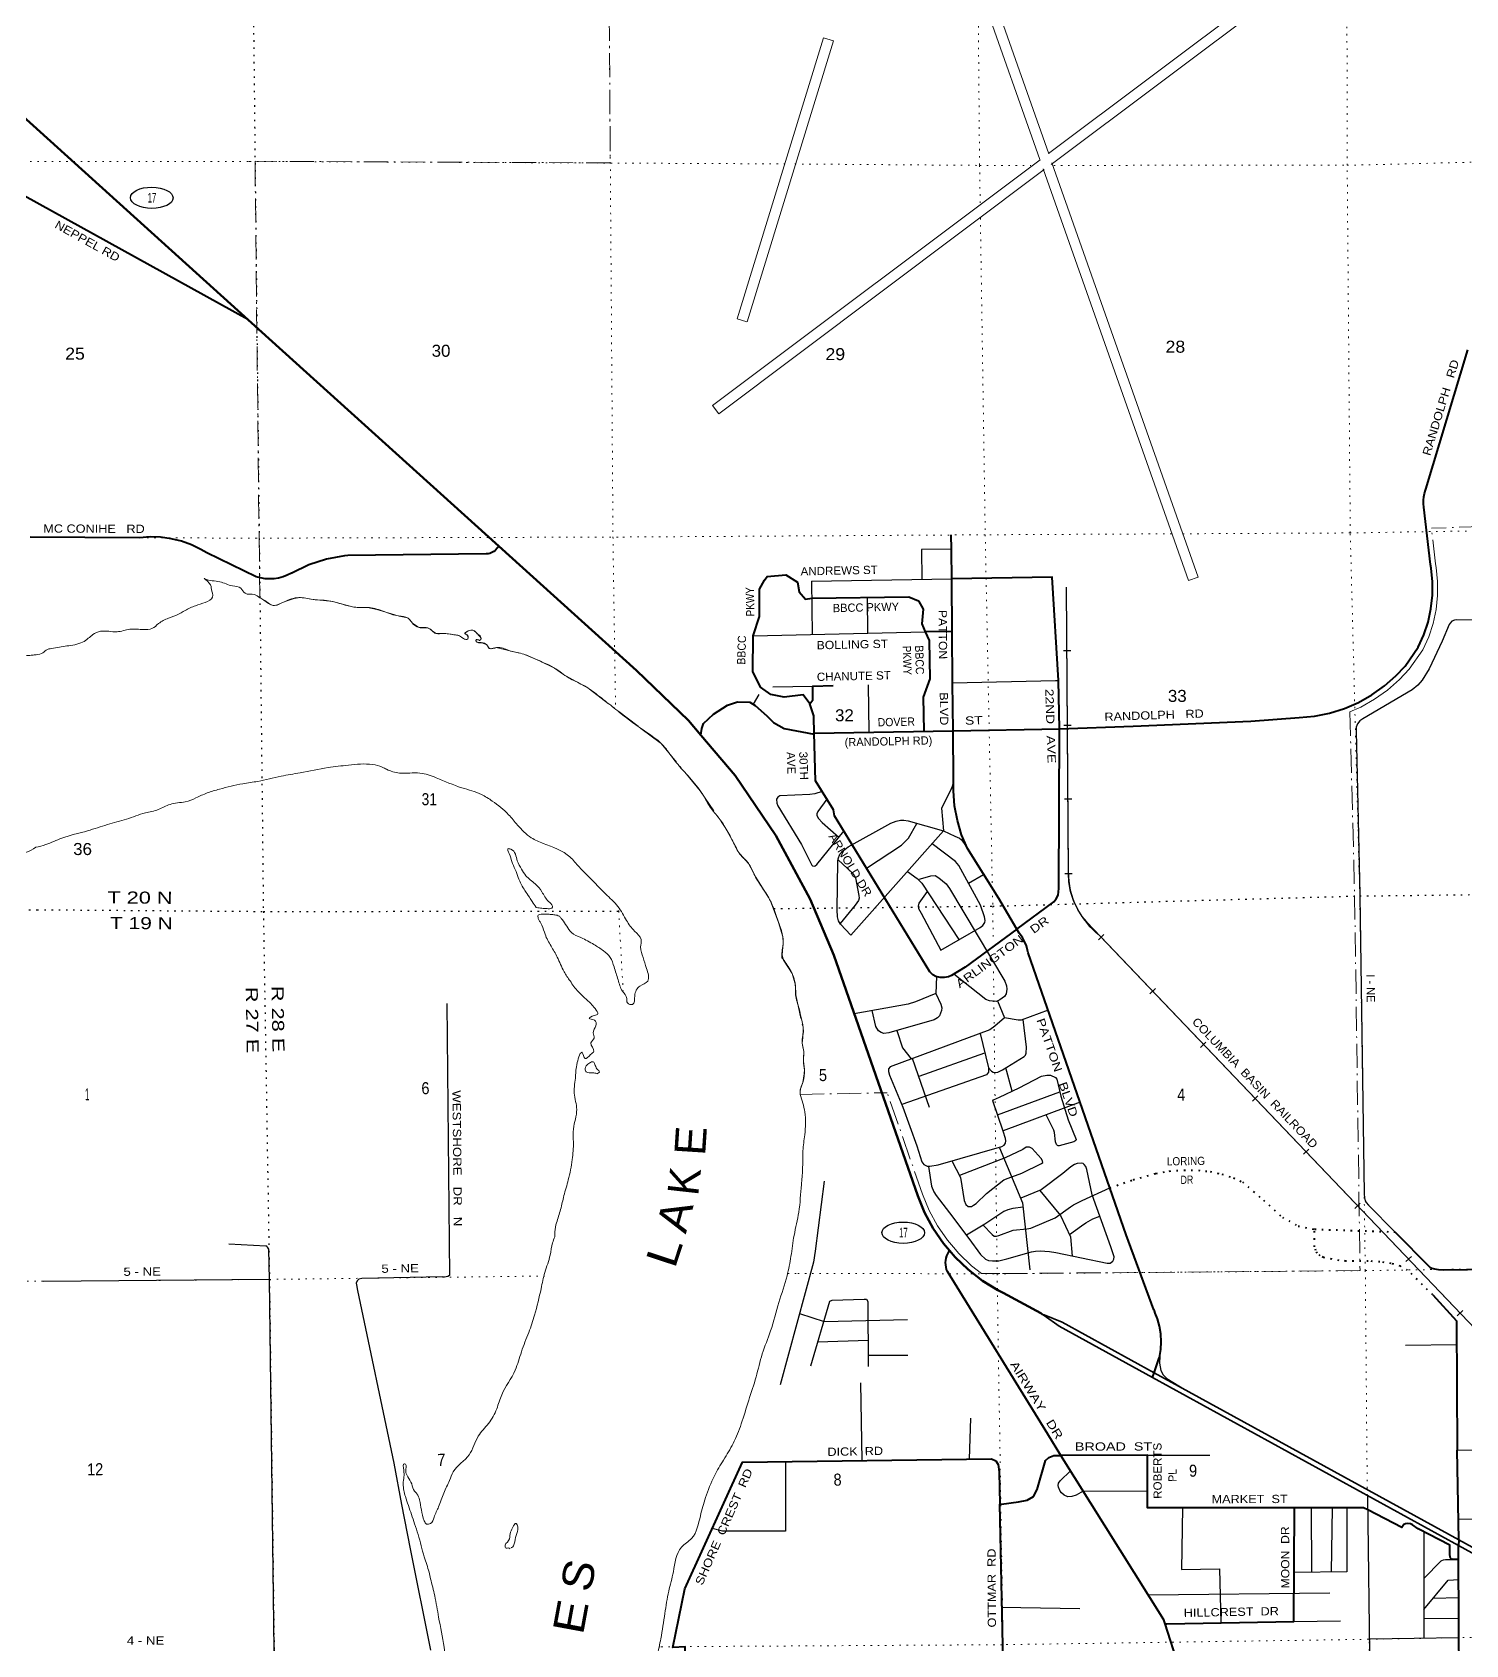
# Model space of a CAD drawing. Header units: feet. Extents: x 248627 to 501257, y -181930 to 5472.
# Drawn here: x 406063 to 426918, y -125913 to -102460 of the extents above; entities that cross this region are included whole.
import ezdxf
from ezdxf.enums import TextEntityAlignment as Align

# ---------------------------------------------------------------- set-up
doc = ezdxf.new("R2010")
doc.units = ezdxf.units.FT
doc.header["$LTSCALE"] = 70
for name, pattern in [('DOT_DASHED', [7.7, 5, -1.2, 0.3, -1.2]), ('DOTTED', [1.5, 0.3, -1.2]), ('MEDIUM_DASHED', [4.5, 3, -1.5])]:
    doc.linetypes.add(name, pattern=pattern)
for name, color, linetype, lineweight in [('17', 7, 'Continuous', 25), ('23', 7, 'Continuous', 70), ('24', 7, 'Continuous', 25), ('26', 7, 'Continuous', 40), ('27', 7, 'Continuous', 40), ('29', 7, 'Continuous', 25), ('34', 7, 'Continuous', 25), ('36', 7, 'Continuous', 13), ('39', 7, 'Continuous', 13), ('41', 7, 'MEDIUM_DASHED', 13), ('44', 7, 'DOT_DASHED', 13), ('53', 7, 'DOTTED', 40), ('6', 7, 'DOTTED', 25), ('7', 7, 'DOTTED', 13)]:
    doc.layers.add(name, color=color, linetype=linetype, lineweight=lineweight)
doc.layers.add('30', color=7, linetype='Continuous')

msp = doc.modelspace()

# ---------------------------------------------------------------- linework, layer by layer
at = {"layer": '17'}
for centre in [(407802.07, -104867.94), (418734.15, -119920.14)]:
    msp.add_ellipse(centre, major_axis=(-309.24, 1), ratio=0.500121, dxfattribs=at)
at = {"layer": '23'}
for p, q in [((409203.86, -106641.81), (405923.54, -103680.22)), ((412850.16, -109933.82), (409203.86, -106641.81))]:
    msp.add_line(p, q, dxfattribs=at)
at = {"layer": '23', "lineweight": 35}
for p, q in [((426812.84, -124470.42), (422360.64, -122026)), ((426815.81, -124387.16), (422385.2, -121955.92))]:
    msp.add_line(p, q, dxfattribs=at)
at = {"layer": '23'}
for points in [[(415791.88, -112681.25), (415612.27, -112469.04), (414853, -111742.05), (412850.16, -109933.82)], [(419406.19, -120178.54), (419318.85, -120075.98), (419170.3, -119859.16), (419045.23, -119628.01), (418945, -119385.05), (417723, -115885.05), (417380.37, -115066.44), (416882.92, -114140.4), (416291.39, -113271.42), (415791.88, -112681.25)], [(420761, -121108.05), (420736, -121090.42), (420188, -120795.05), (420111.81, -120755.21), (419887.92, -120617.57), (419679.64, -120457.27), (419489.25, -120276.08), (419406.19, -120178.54)]]:
    msp.add_lwpolyline(points, dxfattribs=at)
at = {"layer": '23', "lineweight": 35}
for points in [[(422385.2, -121955.92), (421046, -121221.05), (420786, -121113.18), (420761, -121108.05)], [(422360.64, -122026), (421002, -121280.05), (420786, -121125.89), (420761, -121108.05)], [(429914.03, -126298.53), (429845.18, -126254.52), (429820.01, -126238.43), (429795.18, -126220.95), (429433.42, -125966.32), (429407.58, -125948.13), (429383.42, -125931.34), (429065.93, -125710.73), (429043.35, -125695.04), (429015.93, -125679.99), (426812.84, -124470.42)], [(430093.36, -126324.26), (429888.58, -126193.38), (429863.84, -126177.56), (429838.58, -126159.78), (429475.72, -125904.37), (429452.42, -125887.97), (429425.72, -125869.42), (429106.05, -125647.31), (429082.72, -125631.1), (429056.05, -125616.46), (426815.81, -124387.16)]]:
    msp.add_lwpolyline(points, dxfattribs=at)
at = {"layer": '24'}
msp.add_lwpolyline([(422467.58, -121720.85), (422464.16, -121818.19), (422471.1, -121870.27), (422483.25, -121925.84), (422516.21, -121986.61), (422571.74, -122040.43), (422854.45, -122213.41)], dxfattribs=at)
at = {"layer": '26'}
for p, q in [((416643.81, -110955.62), (416641.16, -110560.86)), ((419446.71, -111173.66), (419055.38, -111182.45)), ((421009, -112591.01), (421009.73, -112591)), ((422360.64, -122026), (422385.2, -121955.92)), ((426815.81, -124387.16), (426794.98, -123084.65)), ((426815.81, -124387.16), (426812.84, -124470.42)), ((426831.53, -128515.48), (426813.78, -124672.06))]:
    msp.add_line(p, q, dxfattribs=at)
for points in [[(409203.86, -106641.81), (409201, -106640.23), (405944.28, -104839.68)], [(421009, -112591.05), (422080, -112554.05), (423789, -112479.05), (424496, -112427.05), (424718.77, -112406.3), (424938.14, -112362.38), (425151.73, -112295.76), (425357.18, -112207.19), (425552.25, -112097.63), (425734.8, -111968.27), (425902.82, -111820.55), (426036, -111678.05), (426228, -111405.05), (426308.85, -111225.26), (426370.46, -111038.01), (426412.16, -110845.34), (426433.5, -110649.38), (426434.23, -110452.25), (426414.35, -110256.13), (426405, -110201.05), (426308.86, -109368.99), (426303.08, -109318.33), (426302.63, -109267.34), (426307.5, -109216.59), (426317.66, -109166.62), (426332.98, -109117.99), (426338.72, -109103.37), (426946.58, -107078.08)], [(412850.16, -109933.82), (412803, -109992.04), (412797.08, -109997.25), (412778.74, -110011.24), (412759.04, -110023.23), (412738.2, -110033.09), (412719, -110039.83), (412693.96, -110046.05), (412669, -110046.32), (410653, -110068.05), (410605.09, -110074.38), (410343.15, -110125.66), (410088, -110204.05), (409839, -110325.05), (409832.38, -110328.88), (409773.31, -110358.61), (409711.46, -110382), (409647.5, -110398.79), (409582.13, -110408.81), (409516.07, -110411.94), (409450.05, -110408.15), (409384.79, -110397.48), (409321, -110380.05), (408602, -110033.05), (408517.24, -109982.57), (408378.47, -109915.31), (408233.43, -109862.93), (408083.7, -109825.99), (407930.94, -109804.91), (407776.81, -109799.91), (407623, -109811.05), (406033.07, -109804.21)], [(419440.07, -110435.16), (419435.97, -109977.79), (419434.12, -109772.1)], [(416641.16, -110560.86), (416716.38, -110427.05), (416757.13, -110378.13), (417026.03, -110353.67), (417197.15, -110459.67), (417221.59, -110598.28), (417311.23, -110704.28), (417403, -110692.58)], [(420993.99, -111889.47), (420903.43, -110386.89), (419439.85, -110410.16)], [(419446.71, -111173.66), (419440.07, -110435.16), (419439.85, -110410.16)], [(417403, -110692.58), (418817.56, -110672.7), (418954.32, -110731.35), (419022.7, -110848.65), (419003.16, -111063.7), (419055.38, -111182.45)], [(417439.07, -112667.54), (417433.45, -112400.28), (417376.41, -112229.05), (417278.63, -112098.59), (417000.59, -112129.18), (416806.02, -112090.44), (416659.34, -111984.44), (416545.26, -111756.13), (416553.1, -111238.71), (416643.81, -110955.62)], [(419055.38, -111182.45), (419110.62, -111308.07), (419120.38, -111865.25), (419022.7, -112129.18), (419034.22, -112627.12)], [(419459.69, -112619.34), (419453.44, -111923.69), (419446.71, -111173.66)], [(417376.41, -112229.05), (417420.64, -112170.73), (417419, -111969.42), (417716.08, -111962.74)], [(421009, -112591.05), (420994.01, -111889.76), (420993.99, -111889.47)], [(415974.59, -112378.05), (416178.59, -112245.36), (416325.26, -112196.44), (416504.53, -112204.59), (416577.87, -112253.52), (416748.99, -112400.29), (416846.77, -112498.13), (417001.59, -112587.83), (417439.07, -112667.54)], [(415793.05, -112666.45), (415795.41, -112648.05), (415802.7, -112587.69), (415827, -112513.05), (415974.59, -112378.05)], [(417438.75, -112656.28), (419459.69, -112619.34), (421009, -112591.05)], [(420388.85, -115503.49), (419635.69, -116057.73), (419438.09, -116178.08), (419391.41, -116200.57), (419335.65, -116210.16), (419272.15, -116207.59), (419209.01, -116193.55), (419166.91, -116168.98), (419119.47, -116123.71), (417732.33, -113855.06), (417718.4, -113770.86), (417458.61, -113347.37), (417438.75, -112656.28)], [(420388.85, -115503.49), (420124, -115057.05), (419668, -114333.05), (419584.25, -114132.69), (419521.89, -113924.68), (419481.63, -113711.29), (419463.89, -113494.86), (419466, -113322.05), (419459.69, -112619.34)], [(420388.85, -115503.49), (420925.64, -115108.48), (420959.09, -115065.62), (420986.23, -115010.81), (420998.31, -114914.05), (421009, -112591.05)], [(421742.03, -119267.77), (420551, -115848.05), (420543.67, -115811.04), (420525.56, -115747.57), (420500.91, -115686.35), (420470, -115628.05), (420423, -115561.05), (420388.85, -115503.49)], [(422385.2, -121955.92), (422455.24, -121756.05), (422467.58, -121720.85), (422469.86, -121706.05), (422483.18, -121617.98), (422488.31, -121505.18), (422481.62, -121392.46), (422463.18, -121281.05), (422433.2, -121172.18), (422401.8, -121092.05), (422388.34, -121057.72), (422382.56, -121042.05), (421980, -119951.05), (421742.03, -119267.77)], [(425887.63, -119908.58), (426395.78, -120419.1), (426425.39, -120434.76), (426463.98, -120445.28), (426521.86, -120454.06), (426600.78, -120457.57), (430754.03, -120400.86)], [(421029.39, -123159.33), (420837, -122852.05), (419377.68, -120485.4), (419366.09, -120454.07), (419357.84, -120421.69), (419353.02, -120388.64), (419351.68, -120355.26), (419353.84, -120321.92), (419359.47, -120289), (419368.51, -120256.84), (419380.87, -120225.8), (419396.4, -120196.22), (419406.19, -120178.54)], [(426438.67, -120823.13), (426783.18, -121199.86), (426794.98, -123084.65)], [(415539.68, -126780.43), (415560.37, -125944.05), (415380.98, -125951.46), (415554.72, -125100.13), (416394.09, -123257.51), (420019.84, -123206.93), (420082.87, -123237.89), (420114, -123291.56), (420131.83, -123395.72), (420138.06, -123869.16)], [(420138.06, -123869.16), (420162.94, -123866.03), (420413.27, -123834.51), (420537.96, -123812.05), (420627.82, -123756.09), (420680.63, -123654.61), (420804.9, -123234.27), (420852.6, -123191.16), (420926.72, -123159.61), (421029.39, -123159.33)], [(424424.6, -123919.56), (422288.45, -123919.57), (422290.15, -123155.9), (421029.39, -123159.33)], [(422543.91, -125606.85), (422525, -125548.05), (421029.39, -123159.33)], [(420183.68, -127333.32), (420183.33, -127306.51), (420182.44, -125923.26), (420138.06, -123869.16)], [(422543.91, -125606.85), (422571.41, -125606.39), (424415.07, -125575.39), (424424.6, -123919.56), (424424.6, -123919.56)], [(426813.78, -124672.06), (426777.92, -124670.42), (426739.33, -124672.18), (426727.93, -124670.86), (426713.73, -124666.81), (426701.63, -124660.33), (426697.24, -124653.31), (426689.17, -124633.47), (426686.49, -124599.92), (426684.27, -124463.31), (426226.6, -124226.81), (426144.97, -124168.07), (426113.21, -124155.44), (426076.11, -124151.29), (426041.3, -124151.93), (426015.82, -124164.49), (425988.31, -124209.22), (425496, -123951.27), (425430.99, -123922.36), (425366.4, -123919.56), (424424.6, -123919.56)], [(426813.78, -124672.06), (426812.98, -124499.05), (426812.84, -124470.42)], [(423046, -128095.05), (422744, -126229.05), (422543.91, -125606.85)]]:
    msp.add_lwpolyline(points, dxfattribs=at)
at = {"layer": '29'}
for p, q in [((417399.79, -110442.6), (419439.85, -110410.16)), ((417399.79, -110442.6), (417409.77, -111219.45)), ((418209.15, -110679.76), (418215.85, -111201.33)), ((416553.1, -111238.71), (419055.38, -111182.45)), ((416634.91, -112090.44), (416550.96, -112230.44)), ((416839.67, -111982.44), (417419, -111969.42)), ((418225.48, -111951.29), (418234.29, -112637.39)), ((417973.21, -115593.02), (419321.25, -114076.5)), ((419321.25, -114076.5), (419483.19, -114153.33)), ((419684.15, -114834.18), (419903.92, -114707.63)), ((419217.97, -116195.54), (419207.5, -116439.87)), ((420107.43, -116547.33), (420206.12, -116793.34)), ((419115.95, -118100.79), (418870.53, -117384.87)), ((419914.51, -117307.81), (418960.07, -117646.07)), ((420321.17, -117861.26), (420225.37, -117522.91)), ((420104.44, -118204.72), (421011.23, -117871.05)), ((421307.52, -118020.2), (420186.27, -118439.19)), ((408924, -120081.05), (409462.21, -120112.36)), ((409514.04, -120600.8), (406226.62, -120627.1)), ((417494.19, -121507), (418222.32, -121482.74)), ((418223.97, -121699.05), (418802.49, -121700.74)), ((426785.37, -121550.25), (426041.97, -121560.91)), ((418114.29, -122101.16), (418132.88, -123233.25)), ((419698.57, -123211.41), (419717.76, -122619.49)), ((422290.15, -123155.9), (423195.61, -123153.02)), ((425490.58, -123748.36), (425551.09, -128543.4)), ((424671.25, -123919.56), (424674.31, -124856.67)), ((424974.43, -123919.56), (424958.28, -124857.86)), ((426307.8, -124268.77), (426309.05, -125820.5)), ((426810.96, -124083.49), (428300.83, -124095.92)), ((422299.16, -125187.36), (424942.49, -125158.63)), ((426446.44, -125233.05), (426816.34, -125226.03)), ((420157.74, -125363.84), (421301.72, -125383.52)), ((424415.07, -125575.39), (425096.84, -125565.72)), ((426308.82, -125531.72), (426817.73, -125528.4)), ((426813.88, -125812.27), (425523.02, -125833.32))]:
    msp.add_line(p, q, dxfattribs=at)
for points in [[(419435.97, -109977.79), (419000.29, -109984.17), (419005.85, -110417.06)], [(427645.01, -111013.54), (426786.99, -111006.06), (426753.34, -111008.94), (426714.75, -111026.49), (426690.2, -111054.56), (426675.34, -111074.42), (426576.63, -111317.76), (426385.84, -111717.73), (426283.31, -111884.5), (426220.17, -111958.2), (426139.17, -112026.03), (425420.42, -112444.22), (425374.82, -112475.81), (425343.25, -112517.92), (425325.71, -112567.05), (425322.21, -112623.19), (425375.55, -115000.39), (425376.26, -115020.98), (425441.49, -119356.54), (425446.75, -119412.69), (425455.52, -119454.8), (425471.3, -119482.87), (425500.98, -119520.13), (425887.63, -119908.58)], [(419453.44, -111923.69), (420950, -111890.05), (420993.99, -111889.47)], [(417553.86, -113502.64), (417448, -113537.84), (417374.42, -113548.35), (416940.95, -113564.63), (416907.88, -113583.44), (416891.44, -113615.82), (416893.85, -113671.17), (416911.15, -113712.14), (417254.64, -114272.15), (417404.59, -114573.66), (417416.51, -114583.61), (417441.07, -114587.12), (417451.59, -114583.61), (417478.92, -114562.33), (417868.67, -114078.04)], [(419435.58, -113460.35), (419291.39, -113747.19), (419321.25, -114076.5)], [(417622.73, -113614.9), (417491.36, -113791.69), (417476.14, -113825.59), (417479.65, -113850.15), (417500.7, -113895.77), (417556.48, -113955.71), (417797.71, -114166.21)], [(417973.21, -115593.02), (417821.51, -115430.49), (417793.61, -115383.75), (417776.07, -115324.09), (417771.84, -115225.93), (417782.31, -114514.89), (417788.34, -114480.09), (417812.9, -114416.04), (417833.95, -114387.96), (417854.99, -114367.79), (417884.81, -114344.1), (417933.28, -114309.12), (418554.61, -113962), (418630.22, -113932.63), (418693.36, -113919.46), (418742.47, -113918.59), (418803.79, -113929.55), (419321.25, -114076.5)], [(418199.29, -114618.77), (418710.92, -114283.55), (418811.92, -114179.12), (418932.62, -113966.13)], [(419483.19, -114153.33), (419520.22, -114164.65), (419551.62, -114180.95), (419576.24, -114200.8), (419609.97, -114242.7), (419668, -114333.05)], [(419080.78, -114954.96), (418962.41, -115127.05), (418952.94, -115170.57), (418956.45, -115202.15), (418993.01, -115273.53), (419283.72, -115808.26), (419854.33, -115482.34), (419893.03, -115451.32), (419921.1, -115409.21), (419924.6, -115377.62), (419916.18, -115324.21), (419859.07, -115158.04), (419545.45, -114577.39), (419493.14, -114521.34), (419153.16, -114265.59)], [(417786.04, -114496.7), (417993.56, -114686.27), (418021.37, -114724.26), (418039.16, -114759.97), (418088.54, -115013.1), (418091.77, -115055.63), (418083, -115088.97), (418036.53, -115156.97), (417815.99, -115421.24)], [(418797.09, -114666.17), (418938.91, -114770.5), (419003.99, -114838.37), (419543.04, -115656.82)], [(418951.62, -114783.76), (419135.35, -114728.39), (419197.49, -114726.32), (419254.61, -114756.46), (419359.85, -114844.2), (419407.96, -114912.01), (420211.49, -116261.61), (420236.8, -116326.9), (420243.81, -116379.54), (420233.29, -116446.22), (420209.12, -116485.18), (420139.45, -116534.7), (420089.47, -116555.01), (420033.34, -116551.5), (419991.25, -116547.99), (419935.91, -116526.1), (419472.13, -116157.35)], [(419207.5, -116439.87), (418914.36, -116563.78), (418807.25, -116593.72), (418020.9, -116738.28)], [(419207.5, -116439.87), (419282.52, -116593.65), (419296.71, -116651.52), (419293.2, -116690.12), (419261.17, -116765.18), (419233.57, -116795.4), (419185.59, -116822.86), (418524.99, -117012.98), (418453.79, -117020.64), (418412.74, -117009.47), (418374.15, -116981.4), (418333.35, -116922), (418281.6, -116690.35)], [(412092.97, -116585.61), (412133.76, -120541.99), (412109.19, -120558.29), (412060.25, -120566.93), (412028.07, -120563.98), (410855.7, -120585.98), (410814.81, -120596.9), (410790.26, -120621.46), (410776.23, -120653.05), (410779.73, -120677.61), (410794.15, -120762.23), (411323.45, -123269.28), (411435.7, -123872.89), (411561.98, -124518.62), (411858, -125989.05)], [(420841.82, -116683.06), (420448.34, -116827.46), (420405.17, -116830.5), (420206.12, -116793.34), (420064.92, -116918.23), (419995.53, -116968.11), (418542.32, -117506.46), (418517.97, -117537.63), (418517.97, -117576.24), (418536.28, -117629.4), (418729.17, -118093.3), (418933.74, -118655.68), (419006.03, -118888.04), (419033.62, -118925.59), (419054.66, -118939.62), (419082.73, -118953.66), (419121.88, -118952.51), (419244.36, -118930.28), (420170.39, -118664.75), (420201.72, -118648.35), (420222.76, -118616.76), (420226.25, -118582.54), (420220.89, -118551.12), (420186.86, -118440.94), (420038.69, -118002.45), (420047.37, -117988.59), (420136.45, -117946.41), (420422.26, -117814.66), (420743.69, -117644.04), (420822.6, -117627.12), (420878.72, -117630.63), (420947.36, -117660.69), (420969.93, -117686.78), (421028.39, -117935.2), (421134.74, -118279.75), (421252.18, -118563.7), (421243.52, -118579.03), (421214.46, -118596.56), (421003.95, -118654.53), (420990.81, -118656.35), (420978.68, -118650.98), (420964.65, -118636.94), (420948.67, -118599.09), (420936.59, -118463.23), (420925.69, -118426.3), (420815.35, -118204.12)], [(418641.09, -116979.57), (418723.04, -117229.49), (418851.58, -117391.89)], [(419852.34, -117021.16), (419976.46, -117524.24), (420019.31, -117572.73), (420040.36, -117586.76), (420071.93, -117590.27), (420108.35, -117584.41), (420176.31, -117553.04), (420492.87, -117358.66), (420513.91, -117337.6), (420524.44, -117309.52), (420527.33, -117222.83), (420477.72, -116816.68)], [(419976.46, -117524.24), (419973.71, -117583.25), (419945.87, -117623.44), (418712.3, -118052.73)], [(419443.6, -118873.15), (419567.61, -119116.07), (419619.47, -119453.5), (419645.72, -119507.25), (419681.25, -119537.02), (419726.4, -119538.83), (419754.46, -119521.28), (419797.36, -119494.76), (419944.03, -119351.29), (420199.96, -119152.8), (420260.5, -119124.36), (420460.71, -119052.48), (420746.39, -118912.67), (420764.72, -118896.62), (420761.22, -118875.56), (420739.16, -118840.3), (420610.38, -118693.07), (420571.3, -118674.01), (420522.77, -118677.67), (420471.96, -118710.05), (420217.39, -118829.08), (419552.94, -119087.33)], [(420133.84, -118683.88), (420471.81, -119483.23), (420576.46, -120460.14)], [(419101.37, -118956.23), (419147.61, -119244.04), (419180.34, -119324.06), (419214.26, -119380.91), (419408.9, -119630.28), (419688.92, -120004.08), (419859.86, -120234.76), (419933.36, -120303.87), (419975.46, -120324.93), (420032.6, -120330.48), (420122.79, -120328.44), (420241.56, -120300.73), (420602.39, -120199.92), (420659.49, -120188.06), (420726.14, -120184.55), (420860.09, -120195.52), (420954.15, -120209.12), (421700.62, -120364.41), (421743.41, -120363.53), (421785.51, -120331.95), (421799.54, -120303.87), (421803.82, -120272.02), (421753.06, -120123.87), (421484.91, -119369.26), (421404.34, -119000.1), (421389.12, -118956.28), (421368.07, -118928.2), (421350.53, -118914.16), (421322.26, -118906.86), (421262.84, -118914.16), (421224.25, -118928.2), (421174.1, -118959.73), (421056.9, -119058.4), (420740.63, -119297.4), (420443.59, -119416.47)], [(417582.88, -119172.14), (417454.58, -120189.27), (417429.01, -120348.8), (416944.77, -122133.22)], [(419898.94, -119809.41), (420026.32, -119947.97), (420059.65, -119970.48), (420091.22, -119970.48), (420127.19, -119958.33), (420333.4, -119884.33), (420532.45, -119864.82), (420592.84, -119854.67), (420944.64, -119702.71), (421169.63, -119545.82), (421213.73, -119514.27), (421337.25, -119452.33), (421742.03, -119267.77)], [(420722.26, -119304.76), (421022.63, -119669.16), (421166.67, -119978.83), (421194.22, -120259.06)], [(420478.59, -119546.54), (420329.75, -119566.91), (420255.99, -119585.6), (420196.45, -119609.02), (419919.12, -119796.76), (419654.2, -119957.74)], [(421151.71, -119946.66), (421327.2, -119821.03), (421392.63, -119773.96), (421494.66, -119717.48), (421594.92, -119678.85)], [(409680, -133813.68), (409677, -131393.88), (409582, -125987.05), (409514, -120599.05), (409503, -120161.05)], [(417391.35, -121857.76), (417667.88, -120914.61), (417702.38, -120898.7), (418165.41, -120884.66), (418201.1, -120887.38), (418218.03, -120919.76), (418225.25, -121867.68)], [(417226.83, -121093.82), (417584.12, -121210.06), (418796.01, -121183.31)], [(426794.98, -123084.65), (430742.62, -123025.79), (430767.62, -123025.42)], [(417021.4, -123248.76), (417021.99, -124260.47), (416105.72, -124262.03), (415954.47, -124222.59)], [(422288.98, -123683.04), (421350.26, -123679.03), (421252.3, -123735.57), (421186.39, -123756.34), (421129.53, -123760.14), (421076.91, -123739.08), (421034.82, -123703.99), (421015.96, -123678.7), (420992.72, -123619.76), (420989.22, -123598.71), (420992.72, -123563.61), (421015.49, -123527.68), (421168.54, -123381.58)], [(422796.19, -123919.57), (422784.66, -124816.47), (423334.32, -124809.09), (423357.24, -125592.06)], [(425189.24, -123919.56), (425189.74, -124849.88), (424419.16, -124863.93)], [(426308.35, -124948.81), (426562.19, -124693.67), (426570.58, -124687.33), (426592.01, -124679.2), (426625.33, -124673.93), (426727.93, -124671.74)], [(426308.71, -125400.14), (426661.84, -124971.73), (426815.12, -124962.92)]]:
    msp.add_lwpolyline(points, dxfattribs=at)
for centre, radius, start, end in [((419188.1, -113333.42), 278.14, 332.8483, 2.34346), ((409433.42, -120180.65), 72.28, 15.73347, 69.27066)]:
    msp.add_arc(centre, radius, start, end, dxfattribs=at)
at = {"layer": '34', "lineweight": 13}
msp.add_line((421140, -114673.05), (421112, -110533.05), dxfattribs=at)
at = {"layer": '34'}
for p, q in [((421174.35, -111455.88), (421063.75, -111456.62)), ((421179.09, -112541.66), (421068.48, -112542.41)), ((421188.95, -113613.83), (421078.34, -113614.58)), ((421193.56, -114698.9), (421082.98, -114701.11)), ((421655.17, -115582.05), (421575.19, -115658.45)), ((422403.26, -116369.01), (422323.28, -116445.41)), ((423137.75, -117149.54), (423057.76, -117225.94)), ((423893.84, -117929.5), (423813.86, -118005.9)), ((424636.33, -118703.04), (424556.34, -118779.44)), ((425384.42, -119490), (425304.43, -119566.4)), ((426126.9, -120263.53), (426046.92, -120339.93)), ((426874.99, -121050.49), (426795.01, -121126.89))]:
    msp.add_line(p, q, dxfattribs=at)
for points in [[(421404, -115399.05), (421339.22, -115318.5), (421274.64, -115220.94), (421210.07, -115086.64), (421169.55, -114958.67), (421142.96, -114816.77), (421138, -114695.05), (421110.67, -110532.45)], [(432468.58, -126925.54), (427473.2, -121755.82), (421399.86, -115397.6)]]:
    msp.add_lwpolyline(points, dxfattribs=at)
at = {"layer": '34', "lineweight": 13}
msp.add_lwpolyline([(432484.57, -126940.5), (427474, -121755.05), (421590, -115595.05)], dxfattribs=at)
msp.add_arc((422288.86, -114683.14), 1148.9, 179.49663, 232.53454, dxfattribs=at)
at = {"layer": '36'}
for p, q in [((417832.63, -95671.56), (420852.8, -104230.65)), ((417691.17, -95721.48), (420721.2, -104308.51)), ((425434.63, -100784.86), (420847.46, -104225)), ((425524.63, -100904.86), (420887.54, -104382.43)), ((416319.67, -106628.86), (417575.67, -102540.86)), ((416463.05, -106672.92), (417719.05, -102584.92)), ((417575.67, -102540.86), (417719.05, -102584.92)), ((420726.5, -104315.71), (415960.63, -107889.86)), ((420898.32, -104359.64), (423024.63, -110385.56)), ((420786.74, -104458.03), (416050.63, -108009.86)), ((420769.82, -104446.29), (422883.17, -110435.48)), ((416319, -106630.05), (416460, -106673.05)), ((415960.63, -107889.86), (416050.63, -108009.86)), ((422883.17, -110435.48), (423024.63, -110385.56))]:
    msp.add_line(p, q, dxfattribs=at)
at = {"layer": '39'}
for points in [[(406062.77, -111520.17), (406120, -111513.05), (406218, -111485.05), (406265, -111446.05), (406345, -111422.05), (406568, -111386.05), (406794, -111331.05), (406878, -111275.05), (406945, -111221.05), (407055, -111173.05), (407296, -111180.05), (407483, -111144.05), (407684, -111148.05), (407804, -111134.05), (407901, -111060.05), (408043, -110982.05), (408171, -110932.05), (408286, -110871.05), (408438, -110800.05), (408580, -110752.05), (408685, -110674.05), (408671, -110563.05), (408639, -110473.05), (408569, -110406.05), (408573, -110408.05), (408791, -110452.05), (408977, -110513.05), (409097, -110547.05), (409160, -110620.05), (409295, -110638.05), (409373.99, -110684.64)], [(409373.99, -110684.64), (409434, -110720.05), (409568, -110796.05), (409726, -110746.05), (409940, -110682.05), (410148, -110710.05), (410407, -110733.05), (410745, -110821.05), (410968, -110829.05), (411181, -110885.05), (411393, -110950.05), (411530, -110983.05), (411588, -111048.05), (411694, -111117.05), (411825, -111126.05), (411941, -111203.05), (412041, -111205.05), (412196, -111222.05), (412275, -111237.05), (412346, -111283.05), (412395, -111287.05), (412406, -111268.05), (412388, -111224.05), (412357, -111207.05), (412399, -111170.05), (412493, -111166.05), (412538, -111209.05), (412592, -111279.05), (412570, -111305.05), (412536, -111290.05), (412516, -111304.05), (412536, -111332.05), (412605, -111339.05), (412672, -111366.05), (412719, -111425.05), (412821, -111409.05), (412997, -111452.05), (413191, -111499.05), (413367, -111568.05), (413552, -111651.05), (413688, -111723.05), (413786, -111797.05), (413894, -111864.05), (414095, -111966.05), (414288, -112100.05), (414505, -112271.05), (414707, -112432.05), (414898, -112571.05), (415080, -112696.05), (415188, -112779.05), (415301, -112906.05), (415458, -113112.05), (415655, -113332.05), (415836, -113578.05), (415909, -113707.05), (416041, -113874.05), (416159, -114049.05), (416267, -114250.05), (416375, -114433.05), (416482, -114546.05), (416563, -114701.05), (416671, -114885.05), (416791, -115072.05), (416920, -115403.05), (416975, -115571.05), (416987, -115734.05), (416972, -115831.05), (416970, -115920.05)], [(405792.69, -111591.49), (405826.96, -111575.47), (405907.44, -111544.28), (405990.95, -111526.17), (406062.77, -111520.17)], [(406113.39, -114313.96), (406260, -114275.05), (406491, -114182.05), (406869, -114074.05), (407157, -113984.05), (407433, -113906.05), (407709, -113814.05), (407897, -113766.05), (408067, -113690.05), (408289, -113652.05), (408445, -113596.05), (408609, -113523.05), (408787, -113469.05), (409125, -113390.05), (409344, -113355.05), (409682, -113280.05), (409959, -113231.05), (410366, -113154.05), (410663, -113120.05), (411015, -113110.05), (411156, -113149.05), (411219, -113180.05), (411405, -113235.05), (411703, -113235.05), (411939, -113303.05), (412314, -113449.05), (412598, -113546.05), (412756, -113642.05), (412993, -113840.05), (413123, -113991.05), (413323, -114176.05), (413498, -114259.05), (413886, -114455.05), (414019, -114600.05), (414244, -114827.05), (414402, -114991.05), (414583, -115175.05), (414709, -115380.05), (414827, -115533.05), (414921, -115654.05), (414913, -115764.05), (414950, -115917.05), (415000, -116077.05), (415017, -116260.05), (414904, -116332.05), (414828, -116475.05), (414794, -116600.05), (414721, -116578.05), (414712, -116511.05), (414650, -116408.05), (414586, -116242.05), (414527, -116054.05), (414470, -115916.05), (414373, -115819.05), (414235, -115729.05), (414046, -115628.05), (413908, -115554.05), (413772, -115364.05), (413757.6, -115348.42)], [(400243.72, -115290.58), (400530.69, -115304.01), (400699.19, -115331.96), (400940.17, -115302.77), (401108.49, -115272.27), (401355.47, -115295.26), (401643.17, -115274.4), (401995.41, -115253.13), (402454.92, -115187.53), (402608.83, -115149.51), (402902.04, -115114.33), (403409.09, -115079.2), (403759.06, -114997.55), (403809.95, -115009.75), (404120.74, -114905.38), (404420.95, -114841.73), (404667.82, -114808.28), (404836.79, -114741.48), (405091.54, -114649.3), (405399.5, -114577.29), (405644.87, -114503.59), (405783.69, -114439.94), (405877.16, -114404.18), (405981.31, -114384.16), (406113.39, -114313.96)], [(413394, -115188.05), (413338, -115104.05), (413295, -115041.05), (413231, -114945.05), (413181, -114858.05), (413133, -114752.05), (413090, -114638.05), (413038, -114520.05), (413002, -114404.05), (412984, -114336.05), (413025, -114341.05), (413120, -114510.05), (413183, -114632.05), (413245, -114728.05), (413378, -114846.05), (413477, -114961.05), (413574, -115102.05), (413631, -115169.05), (413632, -115187.05), (413568, -115207.05), (413513, -115204.05), (413439, -115197.05), (413394, -115190.05)], [(413457.36, -115409.94), (413433, -115370.05), (413420, -115323.05), (413425, -115301.05), (413444, -115291.05), (413490, -115288.05), (413585, -115289.05), (413636, -115294.05), (413698, -115303.05), (413733, -115318.05), (413757.6, -115348.42)], [(413457.36, -115409.94), (413478, -115448.05), (413524, -115580.05), (413610, -115751.05), (413701, -115911.05), (413800, -116124.05), (413887, -116258.05), (414006, -116414.05), (414189, -116588.05), (414252, -116661.05), (414292, -116737.05), (414236, -116762.05), (414164, -116804.05), (414241, -116827.05), (414263, -116909.05), (414223, -117012.05), (414236, -117088.05), (414191, -117160.05), (414232, -117282.05), (414186, -117329.05), (414105, -117385.05), (414065, -117301.05), (413991, -117446.05), (413967, -117643.05), (413949, -117889.05), (413984, -118128.05), (413937, -118409.05), (413936, -118605.05), (413919, -118857.05), (413862, -119152.05), (413798, -119381.05), (413749, -119581.05), (413691, -119775.05), (413665, -119905.05), (413666, -119979.05)], [(416970, -115920.05), (417088, -116095.05), (417164, -116313.05), (417169, -116460.05), (417219, -116660.05), (417252, -116808.05), (417281, -116987.05), (417264, -117159.05), (417287, -117285.05), (417281, -117418.05), (417298, -117559.05), (417277, -117720.05), (417233, -117872.05), (417233.64, -117909.13)], [(414288, -117609.05), (414233, -117596.05), (414143, -117590.05), (414110, -117566.05), (414121, -117495.05), (414174, -117450.05), (414222, -117433.05), (414249, -117471.05), (414277, -117535.05), (414314, -117586.05), (414284, -117603.05)], [(417233.56, -117908.67), (417303, -118163.05), (417301, -118495.05), (417275, -118727.05), (417270, -118999.05), (417252, -119221.05), (417215, -119620.05), (417147, -119958.05), (417101, -120263.05), (417044, -120546.05), (416926, -120933.05), (416805, -121348.05), (416683, -121683.05), (416594, -122017.05), (416486, -122357.05), (416378, -122701.05), (416260, -122984.05), (416120, -123226.05), (415987, -123458.05), (415858, -123773.05), (415783, -124038.05), (415656, -124365.05), (415508, -124494.05), (415390, -124851.05), (415323, -125134.05), (415266, -125458.05), (415207, -125825.05), (415153, -126072.05), (415076, -126361.05), (415014, -126709.05), (414970, -126949.05), (414952, -127165.05), (414952, -127393.05), (414952, -127469.05), (414990, -127487.05), (415047, -127500.05), (415105, -127629.05), (415122, -127772.05), (415114, -127889.05), (415075, -128149.05), (414977, -128419.05), (414978, -128655.05), (414986, -128864.05), (415034, -129195.05), (415058, -129404.05), (415148, -129729.05), (415230, -130033.05), (415353, -130444.05), (415517, -130724.05), (415642, -131064.05), (415811, -131289.05), (416073, -131668.05), (416238, -131878.05), (416389, -132077.05), (416627, -132340.05), (416782, -132555.05), (416965, -132764.05), (417167, -132924.05), (417299, -133000.05), (417431, -133055.05), (417494, -133004.05), (417509, -132923.05), (417487, -132865.05), (417470, -132698.05), (417441, -132510.05), (417410, -132397.05), (417404, -132281.05), (417373, -132122.05), (417322, -131952.05), (417334, -131767.05), (417366, -131619.05), (417423, -131465.05), (417468, -131369.05), (417543, -131321.05), (417593, -131306.05), (417575, -131426.05), (417522, -131594.05), (417473, -131768.05), (417476, -131931.05), (417530, -132123.05), (417619, -132291.05), (417654, -132435.05), (417764, -132602.05), (417803, -132758.05), (417905, -132929.05)], [(413666, -119979.05), (413632, -120068.05), (413597, -120246.05), (413521, -120497.05), (413465, -120734.05), (413372, -121117.05), (413286, -121370.05), (413180, -121650.05), (413089, -121919.05), (412894, -122276.05), (412820, -122482.05), (412701, -122694.05), (412552, -122880.05), (412420, -123149.05), (412187, -123397.05), (412133, -123523.05), (412050, -123706.05), (411975, -123906.05), (411910, -124057.05), (411857, -124150.05), (411801, -124157.05), (411766, -124110.05), (411725, -123950.05), (411696, -123807.05), (411660, -123717.05), (411623, -123678.05), (411583, -123574.05), (411527, -123468.05), (411497, -123390.05), (411491, -123286.05), (411479, -123280.05), (411467, -123373.05), (411470, -123471.05), (411460, -123574.05), (411492, -123757.05), (411581, -124019.05), (411626, -124155.05), (411677, -124309.05), (411765, -124635.05), (411836, -124858.05), (411858, -124952.05), (411919, -125200.05), (411975, -125511.05), (412055, -125947.05), (412082, -126315.05), (412115, -126584.05), (412144, -126716.05), (412178, -127030.05), (412212, -127444.05), (412260, -127789.05), (412329, -128225.05), (412379, -128546.05), (412402, -128826.05), (412457, -129183.05), (412505, -129490.05), (412545, -129767.05), (412544, -130176.05), (412553, -130569.05), (412582, -130828.05), (412582, -131055.05), (412638, -131334.05), (412724, -131624.05), (412796, -131925.05), (412852, -132248.05), (412934, -132575.05), (412994, -132874.05), (413032, -133080.05), (413092, -133262.05), (413141, -133411.05), (413213, -133586.05), (413234, -133654.05), (413272, -133754.05)], [(413018, -124516.05), (412986, -124505.05), (412956, -124510.05), (412941, -124492.05), (412994, -124394.05), (413016, -124301.05), (413055, -124202.05), (413102, -124148.05), (413127, -124200.05), (413101, -124324.05), (413075, -124445.05), (413064, -124473.05), (413040, -124498.05), (413030, -124502.05)]]:
    msp.add_spline(points, degree=3, dxfattribs=at)
at = {"layer": '44'}
for points in [[(414396.53, -93713.58), (414435.13, -98990.25), (414472.02, -104360.39), (409303.66, -104336.97), (409363.27, -109788.03), (409374.27, -110684.77)], [(427045.21, -93621.91), (430320.74, -93627.88), (430411.85, -97274.54), (430411.95, -98965.29), (430470.92, -104349.95), (430506.59, -104349.82), (430525.12, -109580.74), (428251.18, -109609.64), (426419.66, -109674.47)], [(425232.19, -112342.75), (425390.48, -112274.51), (425592.41, -112161.1), (425781.37, -112027.19), (425955.1, -111874.45), (426094.35, -111725.46), (426293.47, -111442.34), (426378.86, -111252.43), (426442.93, -111057.72), (426486.29, -110857.37), (426508.48, -110653.59), (426509.24, -110448.6), (426488.71, -110246.06), (426479.28, -110190.46), (426419.66, -109674.47)], [(409374.27, -110684.77), (409445.22, -110727.06), (409518.53, -110777.87), (409554.21, -110793.46), (409582.49, -110796.48), (409611.02, -110791.76), (409639.86, -110781.84), (409704.58, -110753.67), (409770.35, -110731.77), (409874.26, -110697.99), (409929.36, -110684.13), (409979.18, -110679.36), (410018.31, -110683.65), (410116.86, -110705.36), (410163.35, -110711.56), (410434.19, -110737.01), (410597.01, -110781.83), (410741.32, -110820.44), (410788.17, -110824.83), (410941.37, -110824.56), (411078.46, -110856.22), (411287.3, -110917.5), (411402.07, -110952.64), (411498.5, -110973.44), (411531.48, -110983.63), (411552.9, -111001.14), (411594.77, -111053.58), (411672.96, -111106.82), (411708.36, -111121.74), (411734.46, -111124.39), (411818.93, -111124.36), (411850.13, -111139.75), (411922.25, -111197.99), (411942.03, -111203.15), (412058.68, -111206.8), (412218.51, -111225.33), (412279.27, -111238.28), (412350.03, -111284.96), (412383.6, -111292.5), (412398.24, -111284.06), (412406.06, -111266.59), (412392.5, -111230.88), (412357.4, -111206.09), (412373.2, -111188.02), (412403.58, -111167.6), (412444, -111155.15), (412471.64, -111156.47), (412495.49, -111167.89), (412519.08, -111188.72), (412577.97, -111253.74), (412591.69, -111278.08), (412588.13, -111289.96), (412567.88, -111306.33), (412536.54, -111289.83), (412514.59, -111307.23), (412522.08, -111321.97), (412534.44, -111331.24), (412557.66, -111337.32), (412593.83, -111337.1), (412618.62, -111343.27), (412678.05, -111370.36), (412711.29, -111421.1), (412730.7, -111427.01), (412748.19, -111424.98), (412813.95, -111407.94), (413239.57, -111513.94), (413443.42, -111601.5), (413661.58, -111707.31), (413790.4, -111799.97), (414170.08, -112014.32), (414918.88, -112585.73), (415214.91, -112805.01), (415778.37, -113494.05), (416144.23, -114024.47), (416362.1, -114412.39), (416485.08, -114551.35), (416590.56, -114748.54), (416797.73, -115085.04), (416921.75, -115407.9), (416984.45, -115617.5), (416988.53, -115706.11), (416970.78, -115885.49), (416993.61, -115955.07), (417118.88, -116151.38), (417165.25, -116321.41), (417169.54, -116462.37), (417277, -116954.65), (417271.52, -117085.63), (417264.25, -117163.07), (417286.92, -117283.21), (417281.62, -117429.16), (417297.34, -117539.3), (417295.16, -117607.96), (417273.78, -117733.57), (417235.8, -117843.08), (417233.64, -117909.13), (418500.14, -117883.37)], [(425232.19, -112342.75), (425301.27, -115015.4), (425380.03, -120470.94), (420140.79, -120515.17), (419874.2, -120512.38)], [(419463.29, -120129.91), (419378.5, -120030.35), (419234.39, -119820.01), (419113.06, -119595.78), (419015.12, -119358.37), (418500.14, -117883.37)], [(419874.2, -120512.38), (419728.5, -120400.23), (419543.8, -120224.46), (419463.29, -120129.92)]]:
    msp.add_lwpolyline(points, dxfattribs=at)
at = {"layer": '53'}
msp.add_line((424718.54, -119868.7), (425887.63, -119908.58), dxfattribs=at)
for points in [[(421742.03, -119267.77), (422080.31, -119148.7), (422411.52, -119057.27), (422605.67, -119022.99), (422818.42, -119008.87), (423028.24, -119011.56), (423200.81, -119031.68), (423370.87, -119068.7), (423537.62, -119122.9), (423667.81, -119182.99), (423976.18, -119445.84), (424250.28, -119697.27), (424478.7, -119822.98), (424718.54, -119868.7)], [(426438.67, -120823.13), (426072.67, -120463.04), (425969.97, -120408.87), (425834.45, -120365.52), (425668.61, -120342.99), (425498.77, -120333.01), (425173.92, -120333.01), (425076.03, -120322.72), (424849.07, -120278.83), (424800, -120254.3), (424756.95, -120218.82), (424736.69, -120180.81), (424719.13, -120127.13), (424718.54, -119868.7)]]:
    msp.add_lwpolyline(points, dxfattribs=at)
at = {"layer": '6'}
for points in [[(409188.27, -93862.36), (409425, -115247.05), (409514, -120599.05), (409582, -125987.05), (409668, -131394.05), (409680, -133813.67)], [(416851.01, -115205.77), (420037, -115170.05), (425376, -115022.05), (430753, -114958.05), (434115.99, -114947.87)], [(402190.42, -115228.06), (404124.57, -115221.67), (406134, -115222.05)], [(406134, -115222.05), (409425, -115247.05), (414594, -115243.05), (414601.18, -115242.93)]]:
    msp.add_lwpolyline(points, dxfattribs=at)
at = {"layer": '7'}
for p, q in [((409227.98, -104338.09), (417001.03, -104374.5)), ((425616.36, -132821), (425511.26, -125832.76))]:
    msp.add_line(p, q, dxfattribs=at)
for points in [[(414396, -93640.05), (414511.66, -109800.7), (414549.58, -112307.04)], [(425486.61, -123848.29), (425457, -120471.05), (425376, -115022.05), (425238, -109742.05), (425193, -104395.05), (425188.2, -101145.05)], [(419821.76, -101742.18), (419845, -104396.05), (419853.96, -104982.9)], [(405928, -104342.05), (409215.17, -104338.05), (409227.98, -104338.09)], [(420924, -104395.85), (425193, -104395.05), (430561, -104263.05), (432943.97, -104215.34)], [(417157.03, -104375.68), (419845, -104396.05), (420590, -104395.91)], [(419856.68, -105161.18), (419927, -109769.05), (420037, -115170.05), (420043.11, -115688.33)], [(422639.98, -109755.26), (419927, -109769.05), (414586, -109802.05), (409329, -109818.05), (406040, -109807.05)], [(433416.01, -109620.6), (430603, -109654.05), (425238, -109742.05), (422800.99, -109754.44)], [(414593.83, -115231.93), (414594, -115243.05), (414659.53, -116401.95)], [(420048.21, -116121.77), (420100, -120517.05), (420187, -125899.05), (420197.88, -128083.04)], [(374985.91, -120534.59), (377523.95, -120485.79), (382759.8, -120559.57), (388090.71, -120639.86), (393478.53, -120677.71), (398823.89, -120713.12), (404203.71, -120592.04), (406226.62, -120626.94)], [(417052.99, -120514.53), (417200, -120513.05), (420100, -120517.05), (425457, -120471.05), (430766, -120392.05), (430804.98, -120391.77)], [(406226.62, -120627.1), (409514, -120599.05), (413513.25, -120550.13)], [(434043.03, -125701.25), (430780, -125742.05), (425504, -125833.05), (420170, -125912.05), (415199, -125942.05), (415181.89, -125942.26)]]:
    msp.add_lwpolyline(points, dxfattribs=at)

# ---------------------------------------------------------------- texts
at = {"layer": '17', "width": 0.6}
for p in [(407804.98, -104936.25), (418737.05, -119988.45)]:
    msp.add_text('17', height=140, dxfattribs=at).set_placement(p, align=Align.CENTER)
at = {"layer": '27'}
for s, rotation, width, p in [('NEPPEL RD', 331.063, 1.15, (406379.12, -105297.19)), ('RANDOLPH   RD', 72.979, 1.15, (426399.56, -108627.74)), ('MC CONIHE   RD', 359.808, 1.15, (406223.2, -109737.66)), ('PKWY', 90.902, 0.9, (416569.43, -110955.06)), ('PATTON ', 270.514, 1.1, (419247.71, -110862.92)), ('BBCC', 87.97, 0.95, (416434.42, -111659.01)), ('BOLLING ST', 1.288, 1.1, (417476.71, -111435.77)), ('PKWY', 271.89, 0.9, (418724.98, -111385.41)), ('BBCC', 271.89, 0.95, (418904.89, -111379.48)), ('CHANUTE ST', 1.288, 1.05, (417478.64, -111895.62)), ('BLVD ', 270.514, 1.15, (419265.93, -112059.49)), ('22ND   AVE', 271.89, 1.25, (420799.79, -112011.97)), ('RANDOLPH   RD', 1.979, 1.15, (421663.09, -112477.02)), ('DOVER', 1.288, 0.95, (418363.85, -112556.55)), ('ST ', 1.288, 1.25, (419635.02, -112531.55)), ('30TH', 271.89, 1.05, (417219.85, -112924.48)), ('ARNOLD DR', 301.288, 1.1, (417643.86, -114156.81)), ('ARLINGTON   DR', 36.288, 1.25, (419555.32, -116367.79)), ('PATTON   BLVD', 289.202, 1.25, (420671.02, -116826.22)), ('LORING', 0.782, 0.9, (422571.01, -118941.82)), ('DR', 0.782, 0.8, (422769.58, -119210.26)), ('AIRWAY   DR', 301.659, 1.3, (420283.52, -121833.06)), ('DICK  RD', 1.113, 1.15, (417632.25, -123167.32)), ('BROAD  ST  ', 0.113, 1.3, (421232.15, -123090.12)), ('ROBERTS ', 90.265, 1.05, (422495.63, -123789.54)), ('SHORE  CREST  RD', 66.265, 1.2, (415811.64, -125058.77)), ('PL', 90.265, 0.95, (422712.13, -123540.81)), ('MARKET  ST', 0.113, 1.15, (423220.49, -123854.15)), ('MOON  DR', 90.265, 1.1, (424353.01, -125092.63)), ('OTTMAR  RD', 90.265, 1.15, (420084.01, -125661.32)), ('HILLCREST  DR', 1.113, 1.15, (422816.45, -125508.89)), ('4 - NE', 359.842, 1.2, (407439.22, -125911.16))]:
    msp.add_text(s, height=120, rotation=rotation, dxfattribs=dict(at, width=width)).set_placement(p)
for s, rotation, p in [('BBCC PKWY', 1.288, (417711, -110895.31)), ('(RANDOLPH RD)', 1.288, (417883.53, -112846.62)), ('AVE', 271.89, (417039.94, -112930.41))]:
    msp.add_text(s, height=120, rotation=rotation, dxfattribs=at).set_placement(p)
at = {"layer": '30'}
for s, rotation, width, p in [('ANDREWS ST', 1.288, 1.05, (417242.42, -110361.37)), ('WESTSHORE   DR   N', 270.591, 1.2, (412175.99, -117848.42)), ('5 - NE', 0.458, 1.2, (407390.32, -120547.79)), ('5 - NE', 1.075, 1.2, (411143.18, -120504.05))]:
    msp.add_text(s, height=120, rotation=rotation, dxfattribs=dict(at, width=width)).set_placement(p)
msp.add_text('I - NE', height=120, rotation=270.862, dxfattribs=at).set_placement((425473.01, -116162.67))
at = {"layer": '34', "width": 1.1}
msp.add_text('COLUMBIA  BASIN  RAILROAD', height=120, rotation=313.687, dxfattribs=at).set_placement((422927.75, -116861.15))
at = {"layer": '41'}
for s, rotation, width, p in [('E', 86.278, 1.05, (415851.74, -118807.52)), ('A', 74.781, 1.1, (415569.89, -119947.42)), ('L', 71.832, 1.2, (415409.79, -120456.48)), ('S', 77.794, 1.1, (414180.46, -125164.79)), ('E', 79.536, 1.2, (414074.03, -125783.08))]:
    msp.add_text(s, height=450, rotation=rotation, dxfattribs=dict(at, width=width)).set_placement(p)
msp.add_text('K', height=450, rotation=83.57, dxfattribs=at).set_placement((415749.04, -119395.25))
at = {"layer": '6'}
for s, rotation, width, p in [('T 20 N', 359.565, 1.35, (407155.76, -115129.81)), ('T 19 N', 359.565, 1.3, (407193.8, -115501.68)), ('R 27 E', 270.953, 1.35, (409168.23, -116345.43)), ('R 28 E', 270.953, 1.35, (409543.04, -116331.21))]:
    msp.add_text(s, height=175, rotation=rotation, dxfattribs=dict(at, width=width)).set_placement(p)
at = {"layer": '7'}
for s, width, p in [('28', 1.1, (422550.56, -107120.8)), ('25', 1.1, (406542, -107222.05)), ('30', 1.05, (411873.59, -107179.88)), ('29', 1.1, (417603, -107229.05)), ('33', 1.05, (422585, -112200.05)), ('32', 1.05, (417742.23, -112482.02)), ('31', 0.85, (411728.16, -113702.27)), ('36', 1.05, (406658.33, -114426.9))]:
    msp.add_text(s, height=175, dxfattribs=dict(at, width=width)).set_placement(p)
for s, width, p in [('6', 0.9, (411726.19, -117906.81)), ('5', 0.9, (417509.59, -117715.39)), ('1', 0.45, (406834.26, -117996.09)), ('4', 0.9, (422722.05, -117999.29)), ('12', 0.9, (406863.27, -123450.26)), ('7', 0.9, (411958.11, -123311.7)), ('9', 0.9, (422894.52, -123469.56)), ('8', 0.9, (417721.83, -123599.66))]:
    msp.add_text(s, height=175, rotation=1.112, dxfattribs=dict(at, width=width)).set_placement(p)

doc.saveas('drawing.dxf')
